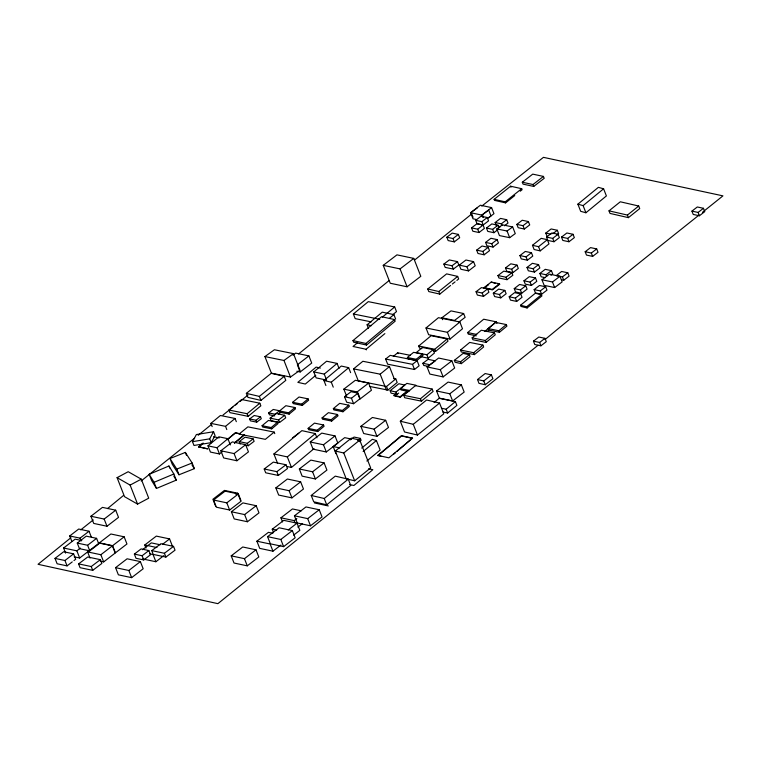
<?xml version="1.0" encoding="UTF-8"?>
<svg xmlns="http://www.w3.org/2000/svg" width="761" height="761" viewBox="0 0 761 761"><rect width="100%" height="100%" fill="white"/><g stroke="black" fill="none" stroke-linecap="round" stroke-linejoin="round"><path stroke-width="1.14" d="M192.504 441.665L196.376 434.55L213.556 431.725L215.049 435.53L211.178 442.645L193.998 445.47L192.504 441.665L209.694 438.84L213.556 431.725M389.194 280.486L298.588 353.951M198.65 446.745L207.753 448.876L198.735 446.964L203.158 442.988M198.735 446.964L202.35 443.958M227.244 439.525L235.368 432.762L239.877 433.713M227.32 439.725L235.444 432.961L239.953 433.913M352.98 340.586L381.584 316.709L394.54 319.563L395.168 321.161L366.545 345.056L353.599 342.184L352.98 340.586L365.917 343.458L394.54 319.563M234.455 442.94L244.386 434.664M315.767 375.316L305.323 384.039L297.836 382.355L316.11 367.097L320.391 368.048M234.531 443.14L244.462 434.864M357.508 342.745L353.037 346.474L366.089 349.261L384.876 333.603M389.432 318.326L393.894 314.616L395.644 319.078M325.889 385.513L323.939 380.538L341.299 366.041L348.671 367.687L350.621 372.652M323.939 380.538L331.301 382.193L348.671 367.687M277.641 463.449L273.922 453.956L301.87 430.64L315.292 433.589L316.947 437.803M273.922 453.956L287.335 456.914L315.292 433.589M287.002 466.474L291.473 467.463L314.017 448.648M484.662 331.482L496.239 321.846L496.866 323.435M487.069 331.596L488.847 330.112L499.463 332.291L506.912 326.117L506.312 324.576L495.639 322.407L488.191 328.581L488.8 330.122M381.232 456.381L377.798 455.382L401.389 435.701L412.491 438.136L397.156 451.283M377.903 455.649L401.494 435.958L412.586 438.403M377.798 455.382L388.89 457.837L412.491 438.136M393.532 454.307L395.34 452.795M222.183 451.711L219.472 453.975L210.436 452.072L207.991 445.851L218.864 436.804L227.91 438.697L230.345 444.919M207.991 445.851L217.028 447.753L227.91 438.697M368.486 328.362L367.087 324.785L382.25 312.162L393.894 314.616M326.602 380.081L316.129 377.884L313.779 371.891L326.602 361.218L337.085 363.406L339.035 368.4M313.779 371.891L324.253 374.089L337.085 363.406M476.272 335.829L468.291 334.146L467.673 332.557L483.692 319.211L496.239 321.846M212.157 426.598L210.892 423.382L220.414 415.496L235.054 418.464L236.319 421.68M228.947 410.027L241.637 399.515L259.815 403.206L260.842 405.832L248.153 416.353L229.974 412.652L228.947 410.027L247.125 413.727L259.815 403.206M210.892 423.382L225.532 426.35L235.054 418.464M279.525 410.959L285.87 405.699L294.964 407.544L295.477 408.857L289.132 414.117L280.038 412.272L279.525 410.959L288.619 412.804L294.964 407.544M262.088 425.694L268.433 420.443L277.527 422.288L278.041 423.601L271.696 428.862L262.602 427.007L262.088 425.694L271.182 427.549L277.527 422.288M292.671 402.274L299.016 397.014L308.1 398.869L308.614 400.181L302.269 405.442L293.185 403.587L292.671 402.274L301.756 404.129L308.1 398.869M308.119 428.376L314.464 423.126L323.549 424.971L324.072 426.284L317.727 431.544L308.633 429.689L308.119 428.376L317.204 430.231L323.549 424.971M322.065 417.922L328.41 412.662L337.504 414.507L338.017 415.82L331.672 421.08L322.578 419.235L322.065 417.922L331.159 419.768L337.504 414.507M333.356 408.6L339.701 403.34L348.795 405.185L349.309 406.498L342.964 411.758L333.87 409.913L333.356 408.6L342.44 410.445L348.795 405.185M421.851 348.643L419.558 348.167L418.712 346.008L431.126 335.715L447.135 338.978L447.982 341.137L435.568 351.449L433.285 350.973M407.373 357.489L413.584 352.343L422.488 354.15L422.992 355.435L416.781 360.581L407.877 358.773L407.373 357.489L416.277 359.297L422.488 354.15M426.008 327.972L447.392 332.3L459.844 321.998L462.498 328.762L450.046 339.054L428.652 334.735L426.008 327.972L438.45 317.679L459.844 321.998M433.133 349.632L422.441 347.473L416.219 352.619L426.911 354.778L433.133 349.632L434.455 353.009L428.234 358.165L420.747 356.652M418.712 346.008L434.721 349.28L447.135 338.978M408.961 391.563L401.009 389.946L400.495 388.633L406.831 383.382L415.925 385.228L403.739 395.32L404.69 397.737L421.413 401.142L433.095 391.468L432.153 389.052L415.42 385.646M472.143 337.846L481.342 330.226L494.517 332.899L495.259 334.802L486.07 342.421L472.895 339.748L472.143 337.846L485.318 340.519L494.517 332.899M460.51 350.031L469.708 342.412L482.883 345.085L483.625 346.987L474.426 354.616L461.261 351.934L460.51 350.031L473.684 352.714L482.883 345.085M488.191 328.581L498.864 330.75L506.312 324.576M403.739 395.32L420.472 398.726L432.153 389.052M123.463 495.497L107.52 508.586M371.244 321.865L355.178 318.621L353.361 313.979L368.286 301.641L394.674 306.959L396.5 311.601L392.98 314.512M382.383 317.128L394.674 306.959M393.275 356.424L397.67 352.79L410.331 355.339M361.722 448.077L372.348 439.306L376.41 440.543L380.139 450.055L366.85 461.014M363.13 451.501L376.41 440.543M434.131 402.474L439.154 398.317L455.382 401.589L456.876 405.394L447.658 413.014L443.026 412.082M441.532 408.276L446.174 409.209L455.382 401.589M141.175 480.962L194.635 438.165M471.04 214.516L415.011 259.72M211.501 424.438L198.183 435.273M274.169 432.096L265.342 439.335L239.049 434.103L247.886 426.864L274.169 432.096L274.778 433.646M358.555 381.546L353.589 368.876L362.864 361.275L389.461 366.564L394.426 379.244M577.884 204.167L598.365 187.349L603.597 188.795L606.393 195.938L585.913 212.766L580.691 211.32L577.884 204.167L583.116 205.622L585.913 212.766M583.116 205.622L603.597 188.795M353.589 368.876L380.186 374.174L389.461 366.564M358.45 380.919L386.502 386.502L395.777 378.892L397.185 382.469L387.901 390.079L369.951 386.502M520.514 305.266L535.325 293.242L541.442 294.735L541.908 295.924L527.097 307.948L520.981 306.455L520.514 305.266L526.631 306.769L541.442 294.735M538.027 345.275L217.893 603.654L38.05 564.301L70.935 537.694M698.912 215.173C647.307 256.267 595.93 297.437 545.123 339.482M702.47 212.3L722.95 195.862L543.449 157.346L481.78 206.088M246.355 393.351L271.239 373.309L284.224 376.343L285.803 380.357L260.909 400.419L247.934 397.366L246.355 393.351L259.339 396.395L284.224 376.343M335.316 451.016L351.316 438.127L359.763 440.105L370.655 467.91L354.655 480.8L346.217 478.821L335.316 451.016L343.753 452.995L359.763 440.105M400.315 421.223L426.598 400.001L439.554 403.064L443.777 413.822L417.485 435.054L404.538 431.982L400.315 421.223L413.271 424.296L439.554 403.064M247.981 395.064L239.962 401.494M80.742 529.875L93.232 519.925M385.637 359.049L412.5 364.348L417.095 360.666L419.111 365.803L414.517 369.494L387.653 364.196L385.637 359.049L390.231 355.368L417.095 360.666M311.239 495.468L335.259 476.139L348.262 479.164L350.735 485.48L326.716 504.809L313.713 501.775L311.239 495.468L324.234 498.493L348.262 479.164M223.03 415.03L232.837 407.192M450.579 285.461L439.801 294.098L428.785 291.568L427.777 288.99L446.631 273.874L457.656 276.405L458.664 278.973L456.866 280.419M427.777 288.99L438.793 291.53L457.656 276.405M452.376 284.015L455.068 281.855M609 210.845L620.301 201.789L638.707 206.022L639.716 208.59L628.415 217.646L610.008 213.413L609 210.845L627.416 215.078L638.707 206.022M235.51 405.052L237.289 403.625M514.75 195.567L505.589 202.873L494.517 200.381L494.117 199.344L510.602 186.207L521.685 188.699L522.084 189.727L520.248 191.192M494.117 199.344L505.19 201.846L521.685 188.699M390.117 390.697L398.859 383.734L404.757 385.066L396.015 392.029L390.117 390.697L391.078 393.142L396.976 394.474L398.716 393.076M532.462 245.308L541.223 238.336L547.321 239.696L548.976 243.9L540.205 250.883L534.108 249.513L532.462 245.308L538.55 246.678L547.321 239.696M408.172 390.945L400.286 397.213L394.046 395.815L395.606 393.932M393.856 395.32L400.096 396.719L407.982 390.45M454.336 360.353L463.097 353.389L469.337 354.778L470.089 356.681L461.318 363.644L455.078 362.255L454.336 360.353L460.576 361.741L469.337 354.778M477.518 379.558L485.147 373.546L491.406 374.916L492.9 378.721L485.271 384.733L479.002 383.363L477.518 379.558L483.777 380.938L491.406 374.916M522.303 182.231L532.748 174.126L543.44 176.419L544.191 178.321L533.746 186.435L523.045 184.133L522.303 182.231L532.995 184.533L543.44 176.419M344.524 396.747L351.068 391.677L357.993 393.161L360.143 398.64L353.599 403.71L346.674 402.227L344.524 396.747L351.449 398.231L357.993 393.161M483.929 287.677L491.216 282.065L499.482 283.815L499.663 284.291L492.377 289.903L483.929 287.677L492.186 289.427L499.482 283.815M484.12 288.143L488.676 284.643M476.357 219.501L473 218.788L470.621 212.719L480.372 205.223L491.577 207.601L493.956 213.67L488.638 217.76M292.985 355.149L295.649 353.104L308.899 355.91L311.715 363.083L300.176 371.958L296.866 371.254M446.84 237.223L452.205 233.104L458.369 234.407L459.673 237.746L454.307 241.874L448.143 240.562L446.84 237.223L453.004 238.535L458.369 234.407M470.621 212.719L481.827 215.097L491.577 207.601M90.92 516.253L102.45 507.378L115.71 510.193L118.526 517.366L106.987 526.241L93.736 523.425L90.92 516.253L104.171 519.059L115.71 510.193M475.701 220.338L481.875 221.651L483.178 224.98L477.014 223.677L475.701 220.338L481.066 216.21L487.24 217.522L488.543 220.861L477.708 229.194L471.544 227.881L472.857 231.22L479.021 232.533L484.386 228.405L483.073 225.066L476.909 223.763L471.544 227.881M71.905 541.556L69.708 535.963L78.706 529.038L89.047 531.235L91.234 536.828M481.875 221.651L487.24 217.522M308.899 355.91L297.37 364.785L300.176 371.958M65.617 553.142L63.61 548.015L75.139 539.149L81.769 540.557M69.708 535.963L80.048 538.151L89.047 531.235M72.247 561.894L67.063 565.88L57.123 563.768L55.011 558.393L63.658 551.744L73.608 553.846L75.71 559.23L73.979 560.562M498.407 229.251L493.937 232.695L487.772 231.382L486.46 228.043L491.825 223.924L497.989 225.227L498.969 227.729M77.261 543.069L86.259 536.153L96.599 538.341L98.787 543.934L89.788 550.859L79.458 548.662L77.261 543.069L87.601 545.266L96.599 538.341M496.467 225.865L495.164 222.526L500.519 218.397L506.693 219.71L507.996 223.049L504.419 225.798M486.46 228.043L492.624 229.356L497.989 225.227M495.164 222.526L501.328 223.839L506.693 219.71M63.61 548.015L76.861 550.831L80.409 548.101M55.011 558.393L64.951 560.505L73.608 553.846M485.585 242.417L490.95 238.288L497.114 239.601L498.417 242.93L493.052 247.059L486.888 245.755L485.585 242.417L491.749 243.72L497.114 239.601M476.671 250.141L482.036 246.012L488.201 247.325L489.504 250.664L484.139 254.783L477.975 253.48L476.671 250.141L482.835 251.444L488.201 247.325M459.283 265.132L465.932 260.015L473.57 261.641L475.197 265.779L468.548 270.897L460.9 269.27L459.283 265.132L466.921 266.759L473.57 261.641M74.15 556.833L79.677 558.003L99.139 543.05L112.39 545.856L115.206 553.028L103.667 561.903L100.357 561.199M220.852 450.769L232.381 441.894L245.641 444.709L248.447 451.882L236.918 460.757L223.658 457.941L220.852 450.769L234.103 453.585L245.641 444.709M516.862 224.381L522.227 220.252L528.391 221.565L529.704 224.895L524.339 229.023L518.174 227.71L516.862 224.381L523.026 225.684L528.391 221.565M90.017 558.06L87.61 551.915L100.861 554.731L112.39 545.856M112.609 545.675L124.148 536.809L126.954 543.982L115.425 552.847L112.609 545.675L99.358 542.859L110.887 533.994L124.148 536.809M547.092 236.424L545.789 233.085L551.154 228.956L557.318 230.269L558.622 233.608L556.833 234.978M343.848 389.137L355.377 380.262L368.628 383.078L371.444 390.25L359.905 399.116L357.099 391.944L343.848 389.137L346.655 396.31M519.925 255.563L525.29 251.444L531.454 252.747L532.767 256.086L527.402 260.205L521.237 258.902L519.925 255.563L526.089 256.876L531.454 252.747M145.988 548.044L144.79 544.971L156.319 536.105L169.579 538.912L172.386 546.084M115.577 567.658L127.106 558.793L140.366 561.599L143.173 568.771L131.634 577.647L118.383 574.831L115.577 567.658L128.828 570.474L140.366 561.599M505.475 267.939L510.84 263.82L517.014 265.123L518.317 268.462L512.952 272.59L506.788 271.277L505.475 267.939L511.649 269.251L517.014 265.123M546.531 237.08L551.896 232.961L558.06 234.264L559.364 237.603L553.998 241.732L547.834 240.419L546.531 237.08L552.695 238.393L558.06 234.264M134.364 554.094L141.108 548.909L148.861 550.555L150.507 554.75L143.762 559.944L136.01 558.298L134.364 554.094L142.117 555.749L148.861 550.555M476.053 291.72L481.418 287.601L487.582 288.904L488.895 292.243L483.53 296.371L477.366 295.059L476.053 291.72L482.217 293.033L487.582 288.904M552.847 233.703L557.318 230.269M142.488 549.708L151.353 542.888L160.191 544.762M213.565 500.034L225.094 491.159L238.355 493.975L241.161 501.147L229.632 510.022L216.371 507.207L213.565 500.034L226.816 502.84L238.355 493.975M357.099 391.944L368.628 383.078M561.504 237.109L566.869 232.98L573.033 234.293L574.346 237.622L568.981 241.751L562.817 240.438L561.504 237.109L567.668 238.412L573.033 234.293M162.474 544.372L169.579 538.912M493.309 293.213L498.664 289.094L504.838 290.398L506.141 293.736L500.776 297.865L494.612 296.552L493.309 293.213L499.473 294.526L504.838 290.398M527.012 267.434L532.377 263.316L538.541 264.619L539.844 267.958L534.479 272.086L528.315 270.773L527.012 267.434L533.176 268.747L538.541 264.619M235.92 494.574L237.698 493.204L240.505 500.377M310.231 441.979L321.76 433.104L335.021 435.92L337.836 443.092L326.298 451.967L313.047 449.152L310.231 441.979L323.492 444.785L335.021 435.92M142.63 558.926L155.891 561.742L163.872 555.606M523.958 280.79L529.323 276.671L535.487 277.974L536.79 281.313L531.435 285.442L525.261 284.129L523.958 280.79L530.122 282.103L535.487 277.974M514.236 288.6L519.601 284.481L525.765 285.784L527.069 289.123L521.704 293.251L515.539 291.939L514.236 288.6L520.4 289.912L525.765 285.784M509.195 296.78L514.56 292.662L520.724 293.965L522.036 297.304L516.671 301.423L510.507 300.119L509.195 296.78L515.359 298.093L520.724 293.965M545.295 277.651L541.185 276.785L539.872 273.446L545.237 269.318L551.411 270.631L552.714 273.97L550.926 275.339M231.382 511.763L242.911 502.897L256.172 505.704L258.987 512.876L247.449 521.751L234.198 518.935L231.382 511.763L244.633 514.579L256.172 505.704M539.872 273.446L546.046 274.759L551.411 270.631M427.064 366.907L438.593 358.041L451.853 360.857L454.659 368.029L443.13 376.895L429.87 374.079L427.064 366.907L440.315 369.722L451.853 360.857M299.33 468.976L310.859 460.101L324.119 462.916L326.926 470.089L315.396 478.964L302.136 476.148L299.33 468.976L312.581 471.782L324.119 462.916M275.853 487.887L287.382 479.021L300.643 481.837L303.458 489.009L291.92 497.875L278.669 495.059L275.853 487.887L289.113 490.702L300.643 481.837M534.136 289.618L539.492 285.489L545.666 286.802L546.969 290.131L541.604 294.26L535.44 292.947L534.136 289.618L540.3 290.921L545.666 286.802M585.171 251.739L590.536 247.61L596.7 248.923L598.013 252.262L592.648 256.381L586.484 255.078L585.171 251.739L591.335 253.052L596.7 248.923M335.972 453.689L333.156 446.517L344.685 437.651L351.316 439.049M360.876 426.341L372.405 417.475L385.665 420.291L388.481 427.463L376.942 436.329L363.691 433.513L360.876 426.341L374.136 429.156L385.665 420.291M567.792 272.79L561.628 271.477L556.262 275.606L562.427 276.918L567.792 272.79L569.104 276.129L563.739 280.248L561.685 279.81M436.567 390.964L448.096 382.089L461.356 384.904L464.172 392.077L452.633 400.952L439.382 398.136L436.567 390.964L449.818 393.779L461.356 384.904M231.211 555.853L242.74 546.988L256 549.803L258.807 556.976L247.268 565.842L234.017 563.026L231.211 555.853L244.462 558.669L256 549.803M282.54 521.913L280.933 517.813L292.462 508.947L301.299 510.821M280.952 545.047L272.961 551.183L259.71 548.367L256.895 541.195L268.433 532.329L272.847 533.271M273.446 532.291L272.248 529.218L283.777 520.353L297.037 523.168L299.844 530.341L293.632 535.116M294.45 515.806L305.979 506.94L319.23 509.756L322.046 516.928L310.507 525.794L297.256 522.978L294.45 515.806L307.701 518.622L319.23 509.756M267.568 536.657L279.097 527.782L292.348 530.598L295.163 537.77L283.625 546.645L270.374 543.83L267.568 536.657L280.819 539.473L292.348 530.598M691.93 211.111L697.295 206.982L703.459 208.295L704.772 211.634L699.407 215.753L693.242 214.45L691.93 211.111L698.094 212.424L703.459 208.295M280.933 517.813L294.184 520.629L296.847 518.583M533.451 341.147L538.817 337.028L544.981 338.331L546.284 341.67L540.919 345.798L534.755 344.486L533.451 341.147L539.616 342.46L544.981 338.331M288.162 529.989L297.037 523.168M297.884 527.116L302.326 523.711M383.24 265.342L396.957 254.859L413.784 258.407L420.804 276.31L407.078 286.792L390.25 283.244L383.24 265.342L400.067 268.899L413.784 258.407M249.637 418.94L254.203 415.496L260.528 416.819L261.28 418.712L256.714 422.165L250.388 420.843L249.637 418.94L255.962 420.262L260.528 416.819M274.721 415.906L269.451 414.802L268.7 412.9L273.266 409.456L279.591 410.778L280.343 412.681L278.516 414.06M279.591 410.778L275.025 414.222L268.7 412.9M270.107 418.141L276.214 413.527L284.7 415.297L285.698 417.846L279.582 422.469L271.106 420.69L270.107 418.141L278.583 419.92L284.7 415.297M240.172 444.044L239.22 441.608L245.061 437.195L253.156 438.888L254.117 441.323L248.276 445.737L245.955 445.252M78.592 563.891L87.715 557.004L100.366 559.649L101.86 563.454L92.728 570.35L80.076 567.696L78.592 563.891L91.234 566.545L100.366 559.649M239.22 441.608L247.315 443.302L253.156 438.888M442.607 319.687L441.856 317.784L450.988 310.888L463.639 313.532L465.133 317.337L458.74 322.16M497.941 275.549L503.782 271.135L511.887 272.828L512.838 275.263L506.997 279.677L498.902 277.984L497.941 275.549L506.036 277.242L511.887 272.828M292.471 437.898L298.759 433.142M463.639 313.532L454.507 320.429L441.856 317.784M151.762 550.622L160.885 543.725L173.537 546.369L175.03 550.174L165.898 557.071L153.246 554.427L151.762 550.622L164.405 553.266L173.537 546.369M264.21 468.995L273.332 462.108L285.984 464.752L287.477 468.557L278.345 475.444L265.694 472.8L264.21 468.995L276.861 471.649L285.984 464.752M422.878 363.273L428.082 359.344L435.292 360.857L430.089 364.785L422.878 363.273L423.734 365.442L428.881 366.517M541.965 279.772L549.452 274.131L559.953 276.319L562.141 281.893L554.645 287.544L544.144 285.346L541.965 279.772L552.467 281.97L559.953 276.319M350.402 439.82L354.055 437.061L360.381 438.384L361.123 440.286L359.297 441.665M357.641 440.448L360.381 438.384M443.872 264.057L449.351 259.948L457.523 261.651L458.826 264.99L453.347 269.09L445.175 267.387L443.872 264.057L452.044 265.751L457.523 261.651M477.432 207.782L471.135 212.386L473.028 217.208M487.382 218.521L490.978 215.886L488.714 210.103L482.417 214.707L483.549 217.598M496.819 228.909L502.412 224.828L512.657 226.93L515.273 233.598L509.67 237.679L499.435 235.577L496.819 228.909L507.064 231.011L512.657 226.93M264.914 356.576L274.398 349.756L293.461 353.646L299.967 370.236L290.474 377.056L271.411 373.156L264.914 356.576L283.977 360.467L293.461 353.646M117.08 477.651L128.209 471.715L141.261 479.154L148.718 498.179L137.579 504.115L124.528 496.676L117.08 477.651L130.121 485.09L137.579 504.115M130.121 485.09L141.261 479.154M149.156 474.312L168.932 466.008L173.86 473.998L176.257 480.134L156.471 488.438L151.563 480.438L149.156 474.312L154.074 482.303L156.471 488.438M154.074 482.303L173.86 473.998M169.998 458.531L185.351 452.415L192.143 462.992L194.369 468.652L179.016 474.778L172.214 464.2L169.998 458.531L176.79 469.109L179.016 474.778M176.79 469.109L192.143 462.992M393.532 378.445L395.777 378.892M353.361 313.979L379.749 319.306M400.495 388.633L409.58 390.488M467.673 332.557L476.786 334.469M367.087 324.785L371.32 325.679M213.537 436.7L219.178 437.889M545.789 233.085L550.926 234.179M498.522 226.302L500.576 226.74M495.535 283.415L491.216 282.065M497.599 283.853L499.663 284.291M333.156 446.517L339.786 447.925M237.698 493.204L224.438 490.398L212.909 499.264L215.715 506.436M272.248 529.218L276.662 530.16M256.895 541.195L270.155 544.01L272.961 551.183M144.79 544.971L156.937 547.549M149.765 553.865L153.075 554.569L155.891 561.742M368.581 468.786L372.833 469.699L353.884 485.489L349.632 484.576M314.398 502.926L328.305 505.941M191.896 464.809L194.369 468.652M173.803 476.139L176.257 480.134M698.094 212.424L699.407 215.753M627.416 215.078L628.415 217.646M591.335 253.052L592.648 256.381M567.668 238.412L568.981 241.751M532.995 184.533L533.746 186.435M552.695 238.393L553.998 241.732M562.427 276.918L563.739 280.248M552.467 281.97L554.645 287.544M538.55 246.678L540.205 250.883M546.046 274.759L546.693 276.424M510.602 186.207L511.012 187.235M523.026 225.684L524.339 229.023M533.176 268.747L534.479 272.086M540.3 290.921L541.604 294.26M505.19 201.846L505.589 202.873M526.089 256.876L527.402 260.205M530.122 282.103L531.435 285.442M507.064 231.011L509.67 237.679M501.328 223.839L501.975 225.503M520.4 289.912L521.704 293.251M526.631 306.769L527.097 307.948M511.649 269.251L512.952 272.59M539.616 342.46L540.919 345.798M492.624 229.356L493.937 232.695M515.359 298.093L516.671 301.423M481.827 215.097L482.617 217.123M506.036 277.242L506.997 279.677M491.749 243.72L493.052 247.059M477.708 229.194L479.021 232.533M482.835 251.444L484.139 254.783M499.473 294.526L500.776 297.865M498.864 330.75L499.463 332.291M482.217 293.033L483.53 296.371M466.921 266.759L468.548 270.897M453.004 238.535L454.307 241.874M485.318 340.519L486.07 342.421M452.044 265.751L453.347 269.09M473.684 352.714L474.426 354.616M483.777 380.938L485.271 384.733M438.793 291.53L439.801 294.098M460.576 361.741L461.318 363.644M447.392 332.3L450.046 339.054M434.721 349.28L435.568 351.449M440.315 369.722L443.13 376.895M449.818 393.779L452.633 400.952M400.067 268.899L407.078 286.792M426.911 354.778L428.234 358.165M446.174 409.209L447.658 413.014M416.277 359.297L416.781 360.581M412.5 364.348L414.517 369.494M420.472 398.726L421.413 401.142M397.67 352.79L398.022 353.675M413.271 424.296L417.485 435.054M400.096 396.719L400.286 397.213M396.015 392.029L396.976 394.474M386.502 386.502L387.901 390.079M380.186 374.174L386.388 390.022M365.917 343.458L366.545 345.056M366.089 349.261L366.336 349.889M374.136 429.156L376.942 436.329M351.449 398.231L353.599 403.71M331.301 382.193L333.251 387.159M342.44 410.445L342.964 411.758M324.253 374.089L326.212 379.083M331.159 419.768L331.672 421.08M343.753 452.995L354.655 480.8M323.492 444.785L326.298 451.967M317.204 430.231L317.727 431.544M301.756 404.129L302.269 405.442M283.977 360.467L290.474 377.056M324.234 498.493L326.716 504.809M312.581 471.782L315.396 478.964M288.619 412.804L289.132 414.117M278.583 419.92L279.582 422.469M287.335 456.914L291.473 467.463M307.701 518.622L310.507 525.794M259.339 396.395L260.909 400.419M271.182 427.549L271.696 428.862M289.113 490.702L291.92 497.875M276.861 471.649L278.345 475.444M255.962 420.262L256.714 422.165M294.184 520.629L294.992 522.674M247.125 413.727L248.153 416.353M247.315 443.302L248.276 445.737M280.819 539.473L283.625 546.645M225.532 426.35L226.797 429.565M234.103 453.585L236.918 460.757M244.633 514.579L247.449 521.751M217.028 447.753L219.472 453.975M209.694 438.84L211.178 442.645M226.816 502.84L229.632 510.022M244.462 558.669L247.268 565.842M185.351 452.415L186.455 455.24M168.932 466.008L169.741 468.053M164.405 553.266L165.898 557.071M142.117 555.749L143.762 559.944M128.828 570.474L131.634 577.647M104.171 519.059L106.987 526.241M100.861 554.731L103.667 561.903M87.601 545.266L89.788 550.859M80.048 538.151L81.142 540.947M91.234 566.545L92.728 570.35M76.861 550.831L79.677 558.003M64.951 560.505L67.063 565.88"/></g></svg>
